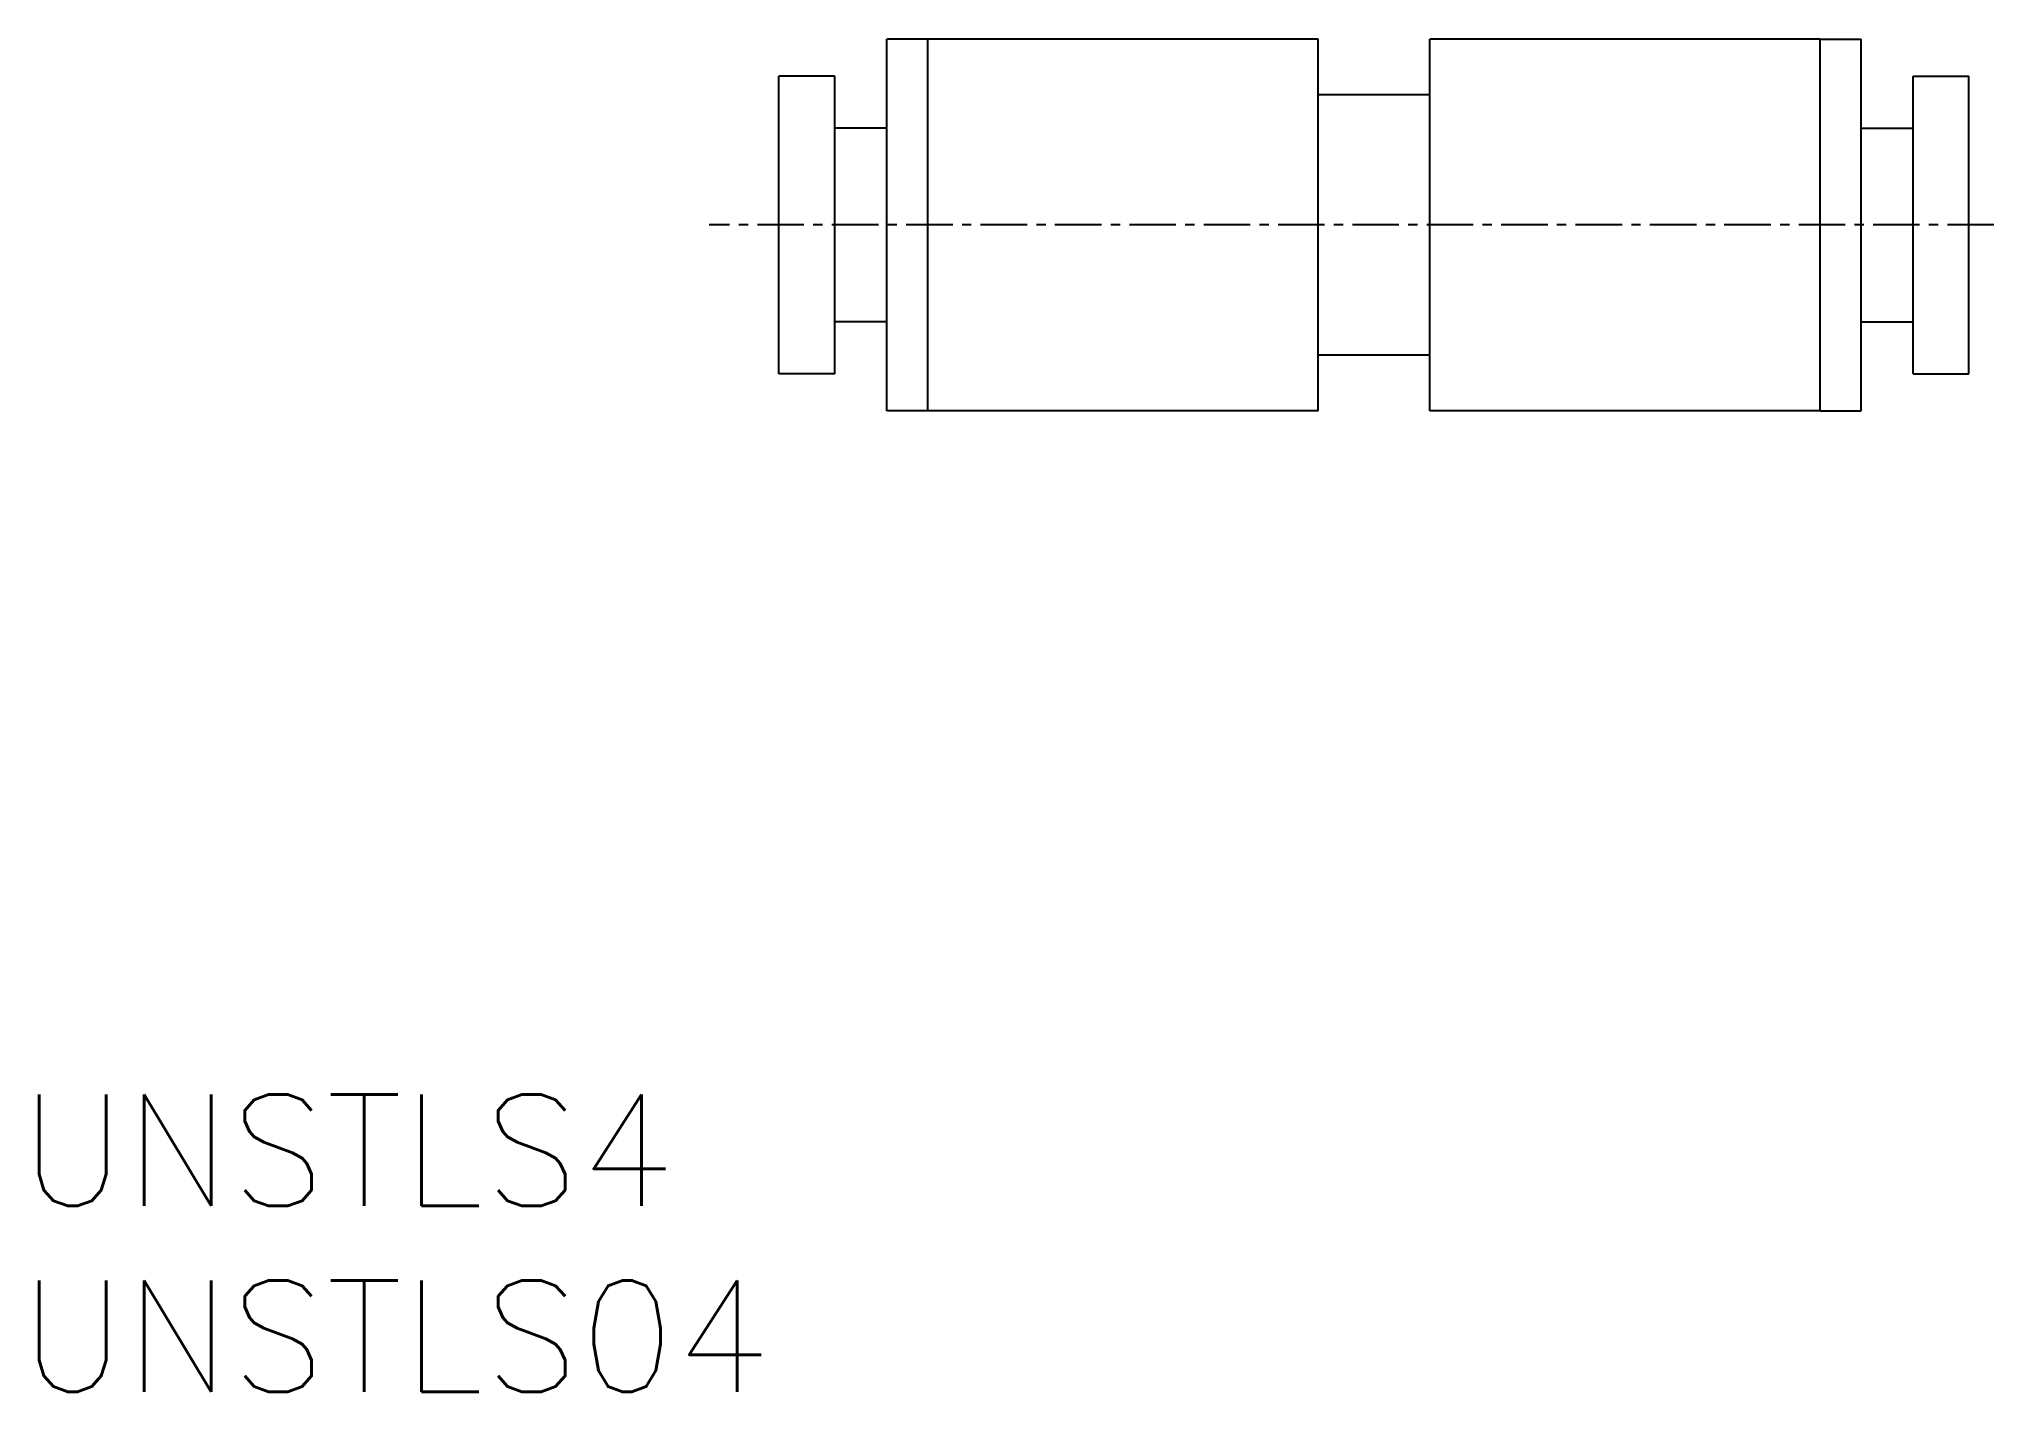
# Model space of a CAD drawing. Extents: x 0.5 to 53.1, y 0 to 36.4.
import ezdxf

# ---------------------------------------------------------------- set-up
doc = ezdxf.new("R2010")
doc.units = 0
doc.linetypes.add('CENTER', pattern=[2, 1.25, -0.25, 0.25, -0.25])
doc.layers.get('0').update_dxf_attribs({"linetype": 'CONTINUOUS'})
doc.layers.add('CENTER', color=1, linetype='CENTER')
doc.styles.get("Standard").update_dxf_attribs({"font": 'txt.shx'})

# ---------------------------------------------------------------- blocks, each defined once
blk = doc.blocks.new('*U2')
at = {"color": 7, "linetype": 'CONTINUOUS'}
blk.add_text('UNSTLS04', height=3, dxfattribs=at).set_placement((0, 0))
blk = doc.blocks.new('*U3')
at = {"color": 7, "linetype": 'CONTINUOUS'}
blk.add_text('UNSTLS4', height=3, dxfattribs=at).set_placement((0, 5))

msp = doc.modelspace()

# ---------------------------------------------------------------- linework, layer by layer
at = {"color": 7, "linetype": 'CONTINUOUS'}
for p, q in [((24.411, 36.383), (23.311, 36.383)), ((23.311, 26.383), (23.311, 36.383)), ((34.911, 36.383), (24.411, 36.383)), ((24.411, 26.383), (24.411, 36.383)), ((34.911, 26.383), (34.911, 36.383)), ((37.911, 26.383), (37.911, 36.383)), ((48.411, 36.383), (37.911, 36.383)), ((48.411, 36.383), (49.511, 36.383)), ((48.411, 26.383), (48.411, 36.383)), ((49.511, 26.383), (49.511, 36.383)), ((21.911, 35.383), (20.411, 35.383)), ((20.411, 27.383), (20.411, 35.383)), ((21.911, 27.383), (21.911, 35.383)), ((50.911, 35.383), (52.411, 35.383)), ((50.911, 27.383), (50.911, 35.383)), ((52.411, 27.383), (52.411, 35.383)), ((37.911, 34.883), (34.911, 34.883)), ((23.311, 33.983), (21.911, 33.983)), ((49.511, 33.983), (50.911, 33.983)), ((23.311, 28.783), (21.911, 28.783)), ((49.511, 28.783), (50.911, 28.783)), ((37.911, 27.883), (34.911, 27.883)), ((21.911, 27.383), (20.411, 27.383)), ((50.911, 27.383), (52.411, 27.383)), ((24.411, 26.383), (23.311, 26.383)), ((34.911, 26.383), (24.411, 26.383)), ((48.411, 26.383), (37.911, 26.383)), ((48.411, 26.383), (49.511, 26.383))]:
    msp.add_line(p, q, dxfattribs=at)
at = {"layer": 'CENTER', "color": 1, "linetype": 'CENTER'}
msp.add_line((53.084, 31.383), (18.536, 31.383), dxfattribs=at)

# ---------------------------------------------------------------- block references
at = {"color": 7, "linetype": 'CONTINUOUS'}
for name in ['*U3', '*U2']:
    msp.add_blockref(name, (0, 0), dxfattribs=at)

doc.saveas('drawing.dxf')
